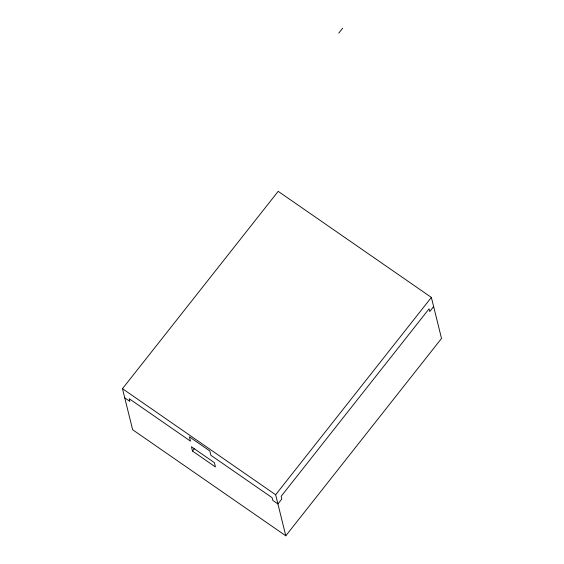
<?xml version="1.0" encoding="UTF-8"?>
<svg xmlns="http://www.w3.org/2000/svg" width="564" height="564" viewBox="0 0 564 564"><rect width="100%" height="100%" fill="white"/><g stroke="black" fill="none" stroke-linecap="round" stroke-linejoin="round"><path stroke-width="0.85" d="M338.752 33.135L342.651 28.2M122.48 388.695L278.2 191.337L431.368 297.418L441.52 338.449L285.8 535.8L132.632 429.726L122.48 388.695L275.648 494.769L285.8 535.8M192.486 451.059L191.415 446.744L214.391 462.656L215.455 466.971L192.486 451.059L194.432 448.591M275.648 494.769L431.368 297.418M433.638 306.597L429.747 311.525L429.077 308.832L281.147 496.313L281.817 499.013L277.918 503.948L272.814 500.409L272.144 497.709L210.88 455.282L209.808 450.96L189.384 436.818L190.456 441.14L129.191 398.706L129.854 401.406L124.75 397.874"/></g></svg>
